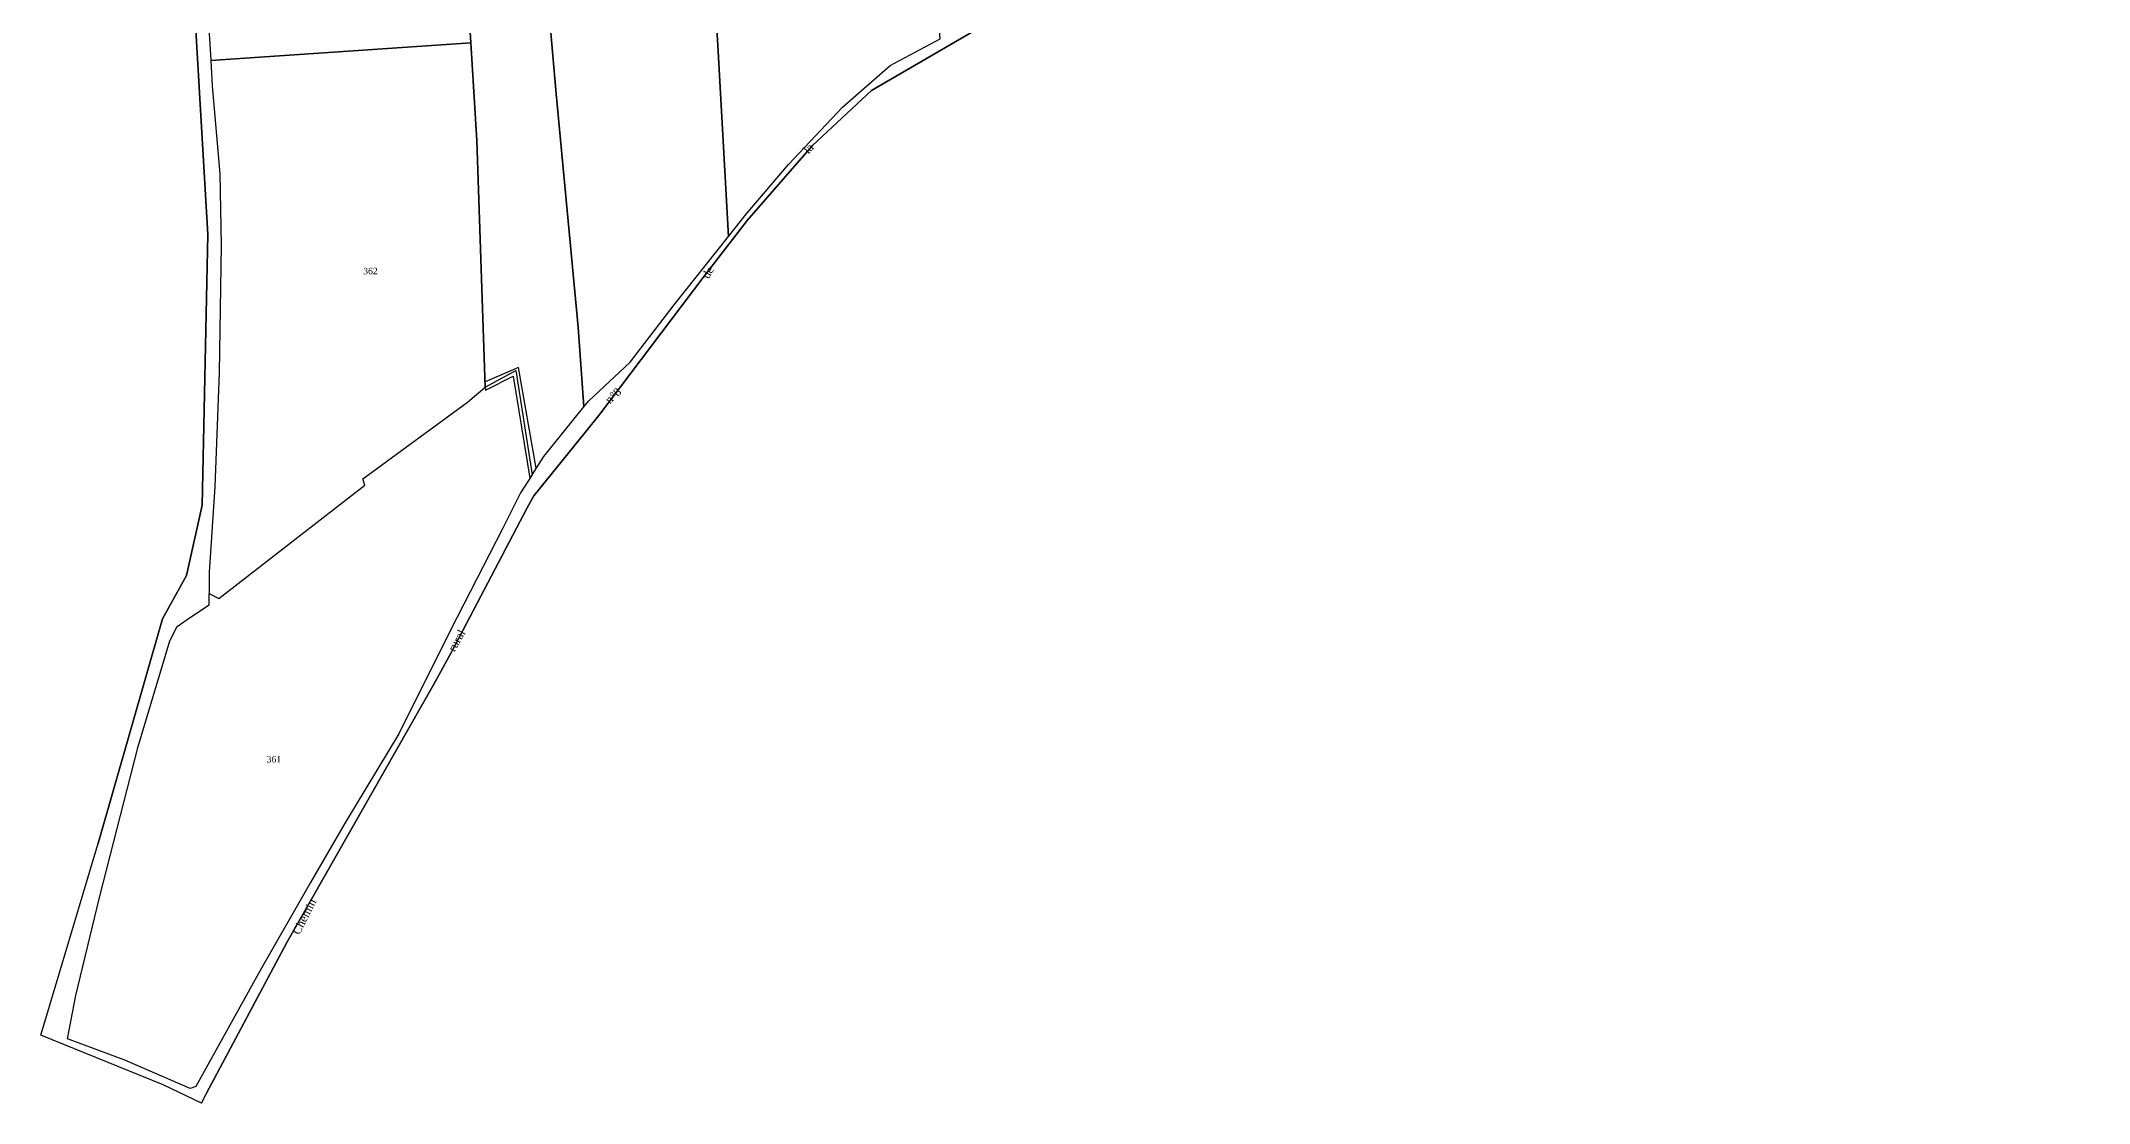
# Model space of a CAD drawing. Extents: x 499545 to 501772, y 6749810 to 6753061.
# Drawn here: x 499554 to 500194, y 6751768 to 6752100 of the extents above; entities that cross this region are included whole.
import ezdxf

# ---------------------------------------------------------------- set-up
doc = ezdxf.new("R2010")
doc.units = 0
doc.linetypes.add('CONTINU', pattern=[0])
for name, color, linetype in [('1COMM', 7, 'CONTINU'), ('1LIEUDIT', 7, 'CONTINU'), ('1PARCELLE', 7, 'CONTINU'), ('1SECTION', 7, 'CONTINU'), ('1SUBDSECT', 7, 'CONTINU'), ('1ZONCOMM', 7, 'CONTINU'), ('3CHEMIN', 7, 'CONTINU'), ('3PARCELLETEX', 7, 'CONTINU'), ('3ZONCOMMTEX', 7, 'CONTINU')]:
    doc.layers.add(name, color=color, linetype=linetype)
doc.styles.get("Standard").update_dxf_attribs({"font": 'Times New Roman'})

msp = doc.modelspace()

# ---------------------------------------------------------------- linework, layer by layer
at = {"layer": '1COMM'}
msp.add_lwpolyline([(499593.06, 6752213.56), (499593.41, 6752211.01), (499601.16, 6752131.85), (499606.65, 6752039.56), (499604.87, 6751955.01), (499599.93, 6751933.06), (499592.48, 6751919.52), (499572.22, 6751848.96)], dxfattribs=at)
at = {"layer": '1LIEUDIT'}
msp.add_lwpolyline([(499870.45, 6752117.54), (499813.95, 6752084.63), (499795.54, 6752067.42), (499775.16, 6752044.01), (499761.38, 6752026.16), (499729.08, 6751983.51), (499724.39, 6751977.65), (499708.53, 6751957.99), (499706.35, 6751954.23), (499682.95, 6751909.51), (499677.09, 6751898.86), (499631.36, 6751818.41), (499606.24, 6751771.28), (499604.61, 6751768.22), (499592.69, 6751773.92), (499592.69, 6751773.92), (499554.49, 6751789.42), (499572.22, 6751848.96), (499592.48, 6751919.52), (499599.93, 6751933.06), (499604.87, 6751955.01), (499606.65, 6752039.56), (499601.16, 6752131.85)], dxfattribs=at)
at = {"layer": '1PARCELLE'}
for points in [[(499756.1, 6752272.38), (499761.33, 6752175.65), (499765.93, 6752098.7), (499769.26, 6752038.96), (499774.8, 6752045.97), (499788.03, 6752061.53), (499804.88, 6752079.38), (499819.81, 6752092.45), (499835.46, 6752100.7), (499819.98, 6752284.39), (499814.14, 6752284.43), (499797.78, 6752282.03), (499780, 6752278.78), (499756.38, 6752272.39), (499756.1, 6752272.38)], [(499704.96, 6752253.08), (499709.77, 6752149.31), (499715.47, 6752083.57), (499722.35, 6752010.68), (499724.12, 6751985.73), (499725.58, 6751987.55), (499738.55, 6751999.71), (499752.38, 6752017.62), (499769.26, 6752038.96), (499765.93, 6752098.7), (499761.33, 6752175.65), (499756.1, 6752272.38), (499737, 6752270.44), (499736.11, 6752261.81), (499704.96, 6752253.08)], [(499676.87, 6752245.85), (499679.71, 6752212.52), (499685.05, 6752159.77), (499688.79, 6752099.47), (499690.68, 6752069.01), (499693.31, 6751991.89), (499702.9, 6751997.07), (499707.91, 6751964.49), (499711.63, 6751970.25), (499724.12, 6751985.73), (499722.35, 6752010.68), (499715.47, 6752083.57), (499709.77, 6752149.31), (499704.96, 6752253.08), (499704.11, 6752252.85), (499681.84, 6752247.12), (499676.87, 6752245.85)], [(499597.01, 6752215.1), (499597.67, 6752210.38), (499600.41, 6752190.37), (499602.19, 6752166.97), (499604.33, 6752146.81), (499605.26, 6752135.71), (499606.43, 6752112.55), (499607.53, 6752093.94), (499688.79, 6752099.47), (499685.05, 6752159.77), (499679.71, 6752212.52), (499676.87, 6752245.85), (499654.41, 6752241.81), (499640.75, 6752237.53), (499641.45, 6752232.42), (499637.06, 6752230.71), (499597.01, 6752215.1)], [(499688.79, 6752099.47), (499607.53, 6752093.94), (499607.97, 6752086.1), (499610.4, 6752058.53), (499610.83, 6752036.27), (499610.16, 6751996.45), (499608.77, 6751960.73), (499607, 6751934.08), (499607.03, 6751927.41), (499610.11, 6751925.84), (499655.72, 6751961.27), (499655.04, 6751963.24), (499687.76, 6751987.26), (499693.31, 6751991.89), (499690.68, 6752069.01), (499688.79, 6752099.47)], [(499707.91, 6751964.49), (499704.27, 6751958.88), (499698.67, 6751947.6), (499682.54, 6751916.23), (499666.29, 6751883.55), (499649.3, 6751855.42), (499638.68, 6751837.1), (499622.98, 6751809.65), (499602.84, 6751773.38), (499601.12, 6751772.78), (499580.71, 6751781.65), (499562.75, 6751788.33), (499565.41, 6751801.83), (499572.73, 6751832.47), (499584.87, 6751879.6), (499594.79, 6751912.61), (499597.07, 6751917.15), (499601.23, 6751920.04), (499607.06, 6751923.93), (499607.03, 6751927.41), (499610.11, 6751925.84), (499655.72, 6751961.27), (499655.04, 6751963.24), (499687.76, 6751987.26), (499693.31, 6751991.89), (499702.9, 6751997.07), (499707.91, 6751964.49)]]:
    msp.add_lwpolyline(points, close=True, dxfattribs=at)
at = {"layer": '1SECTION'}
msp.add_lwpolyline([(499870.45, 6752117.54), (499813.95, 6752084.63), (499795.54, 6752067.42), (499775.16, 6752044.01), (499761.38, 6752026.16), (499729.08, 6751983.51), (499724.39, 6751977.65), (499708.53, 6751957.99), (499706.35, 6751954.23), (499682.95, 6751909.51), (499677.09, 6751898.86), (499631.36, 6751818.41), (499606.24, 6751771.28), (499604.61, 6751768.22), (499592.69, 6751773.92), (499554.49, 6751789.42), (499572.22, 6751848.96), (499592.48, 6751919.52), (499599.93, 6751933.06), (499604.87, 6751955.01), (499606.65, 6752039.56), (499601.16, 6752131.85)], dxfattribs=at)
at = {"layer": '1SUBDSECT'}
msp.add_lwpolyline([(499870.45, 6752117.54), (499813.95, 6752084.63), (499795.54, 6752067.42), (499775.16, 6752044.01), (499761.38, 6752026.16), (499729.08, 6751983.51), (499724.39, 6751977.65), (499708.53, 6751957.99), (499706.35, 6751954.23), (499682.95, 6751909.51), (499677.09, 6751898.86), (499631.36, 6751818.41), (499606.24, 6751771.28), (499604.61, 6751768.22), (499592.69, 6751773.92), (499554.49, 6751789.42), (499572.22, 6751848.96), (499592.48, 6751919.52), (499599.93, 6751933.06), (499604.87, 6751955.01), (499606.65, 6752039.56), (499601.16, 6752131.85)], dxfattribs=at)
at = {"layer": '1ZONCOMM'}
msp.add_lwpolyline([(499604.61, 6751768.22), (499606.24, 6751771.28), (499631.36, 6751818.41), (499677.09, 6751898.86), (499682.95, 6751909.51), (499706.35, 6751954.23), (499708.53, 6751957.99), (499724.39, 6751977.65), (499729.08, 6751983.51), (499761.38, 6752026.16), (499775.16, 6752044.01), (499795.54, 6752067.42), (499813.95, 6752084.63), (499870.45, 6752117.54), (499963.01, 6752159.68), (499968.07, 6752162.65), (499968.17, 6752162.71), (500068.53, 6752223.13), (500130.06, 6752249.92), (500137.09, 6752260.45), (500146.31, 6752274.29), (500194.39, 6752302.91)], dxfattribs=at)
at = {"layer": '3CHEMIN'}
for points in [[(499709.25, 6751966.56), (499703.71, 6751998.02), (499693.25, 6751993.55)], [(499693.31, 6751991.89), (499693.39, 6751990.97), (499701.99, 6751995.35), (499707.26, 6751963.49)]]:
    msp.add_lwpolyline(points, dxfattribs=at)

# ---------------------------------------------------------------- texts
at = {"layer": '3PARCELLETEX'}
for s, p in [('362', (499655.18, 6752027.2)), ('361', (499625, 6751874.64))]:
    msp.add_text(s, height=2, dxfattribs=at).set_placement(p)
at = {"layer": '3ZONCOMMTEX'}
for s, rotation, p in [('la', 47.5, (499794.27, 6752064.63)), ('de', 60.1, (499763.08, 6752025.58)), ('n°8', 43.1, (499732.2, 6751986.52)), ('rural', 60.6, (499683.7, 6751909.02)), ('Chemin', 63.2, (499635.2, 6751820.57))]:
    msp.add_text(s, height=2.5, rotation=rotation, dxfattribs=at).set_placement(p)

doc.saveas('drawing.dxf')
